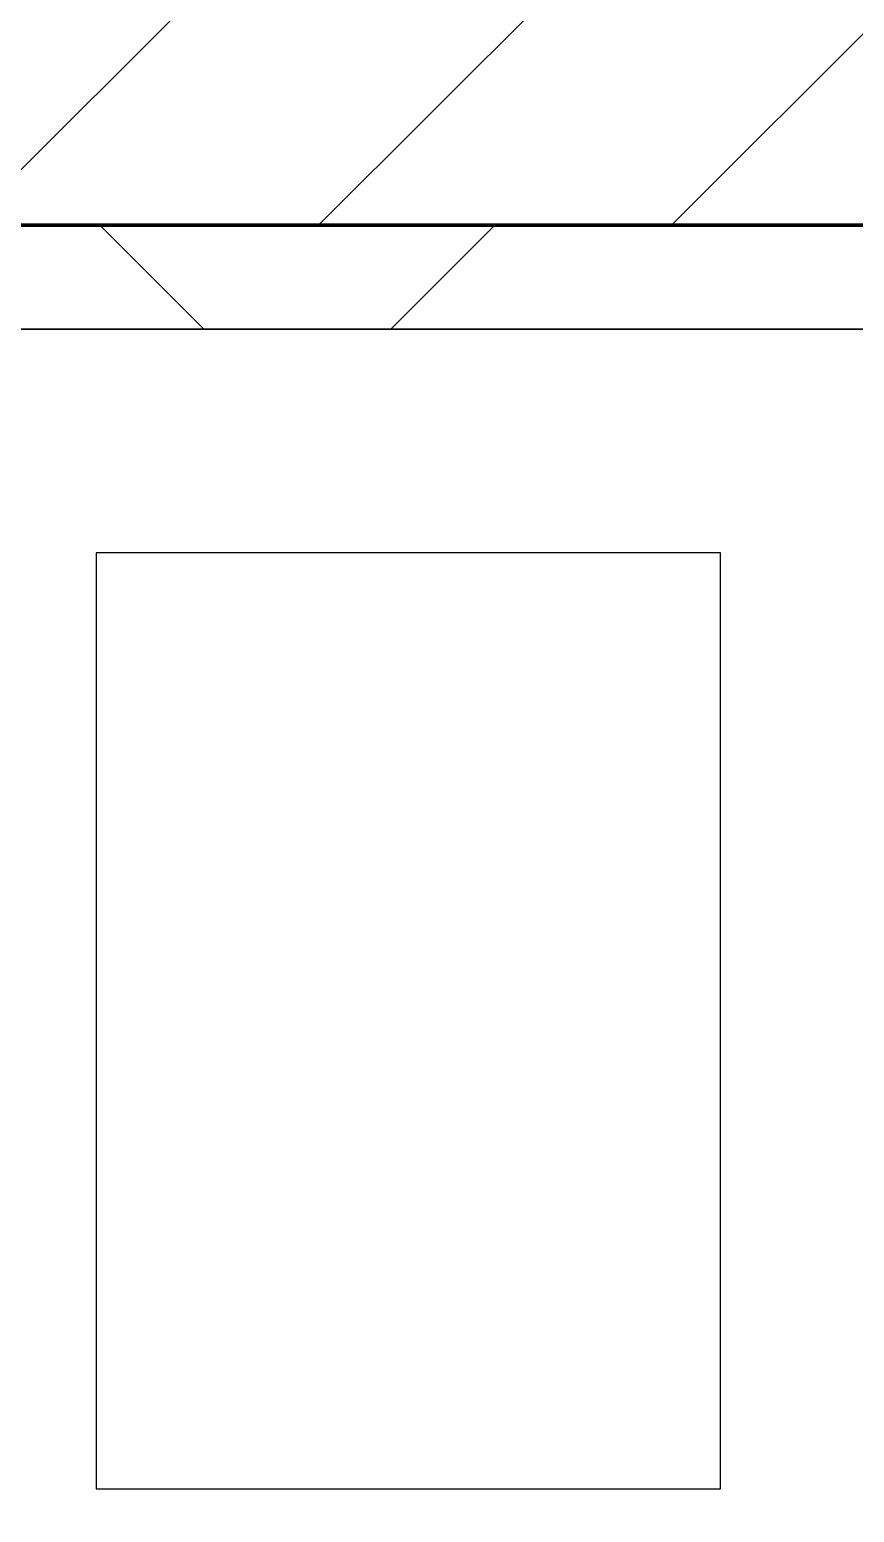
# Model space of a CAD drawing. Header units: millimetres. Extents: x -853228 to -744682, y -17776 to 32484.
# Drawn here: x -822564 to -822168, y 7325 to 8038 of the extents above; entities that cross this region are included whole.
import ezdxf
from ezdxf.xclip import XClip

# ---------------------------------------------------------------- set-up
doc = ezdxf.new("R2010")
doc.units = ezdxf.units.MM
doc.header["$XCLIPFRAME"] = 0
doc.layers.add('000 - WIPEOUT', color=250, linetype='Continuous')
doc.layers.add('A11_ALU.SOLID SHEET', color=2, linetype='Continuous')
for name, color, linetype, lineweight in [('A-GLAZ-CURT', 2, 'Continuous', 9), ('A-WALL', 5, 'Continuous', 35), ('A-WALL-FNSH', 2, 'Continuous', 35), ('A-WALL-PATT', 1, 'Continuous', 9)]:
    doc.layers.add(name, color=color, linetype=linetype, lineweight=lineweight)

# ---------------------------------------------------------------- blocks, each defined once
blk = doc.blocks.new('PPLS-PP19_Custom Tile Pattern - Custom Tile Pattern-16106263-4281-01 ENLARGED LOWER PLATFORM LEVEL - REFLECTED CEILING PLAN - SHEET 2')
at = {"layer": 'A-GLAZ-CURT'}
for p, q in [((-300, 0), (300, 0)), ((300, 0), (-300, 0)), ((195.99, 0), (213.31, 0)), ((213.31, 0), (195.99, 0)), ((230.06, 0), (264.53, 0)), ((265.23, 0), (300, 0)), ((-300, -50), (300, -50)), ((300, -50), (-300, -50))]:
    blk.add_line(p, q, dxfattribs=at)
for points, knots in [([(-15.19, 0), (-13.07, 0), (7.48, 0), (42.82, 0), (88.72, 0), (120.63, 0), (138.28, 0), (138.53, 0)], [-461.142613, -461.142613, -461.142613, -461.142613, -429.606584, -390.253598, -346.313304, -291.370682, -290.5735, -290.5735, -290.5735, -290.5735]), ([(103.09, 0), (101.08, 0), (86.31, 0), (63.34, 0), (35.84, 0), (12, 0), (3.08, 0), (-1.67, 0), (-2.25, 0)], [-375.435014, -375.435014, -375.435014, -375.435014, -369.147452, -330.153101, -307.516438, -285.83788, -246.234814, -234.646884, -234.646884, -234.646884, -234.646884]), ([(114.39, 0), (114.2, 0), (112.08, 0), (105.42, 0), (92.38, 0), (85.59, 0), (74.4, 0), (62.26, 0), (51.85, 0), (43.81, 0), (29.53, 0), (20.67, 0), (18.85, 0), (18.16, 0)], [-8148.58938, -8148.58938, -8148.58938, -8148.58938, -8105.191388, -7723.759874, -7531.75727, -7135.649961, -6924.452779, -6738.82075, -6548.303034, -6314.283804, -6135.05769, -5972.647715, -5832.674503, -5832.674503, -5832.674503, -5832.674503]), ([(27.44, 0), (27.9, 0), (29.54, 0), (38.07, 0), (53.39, 0), (71.67, 0), (84.83, 0), (86.01, 0), (92.51, 0), (94.33, 0)], [-5037.309798, -5037.309798, -5037.309798, -5037.309798, -4887.603822, -4705.298446, -4353.683244, -3960.84581, -3759.045785, -3336.541051, -2783.776468, -2783.776468, -2783.776468, -2783.776468]), ([(136.44, 0), (121.66, 0), (86.93, 0), (51.16, 0), (31.18, 0)], [-106.750556, -106.750556, -106.750556, -106.750556, -59.610984, 0, 0, 0, 0]), ([(36.29, 0), (37.77, 0), (48.82, 0), (64.79, 0), (95.91, 0), (117.5, 0), (125.59, 0), (126.69, 0)], [-314.598523, -314.598523, -314.598523, -314.598523, -305.899624, -287.17622, -249.500363, -194.761443, -185.126788, -185.126788, -185.126788, -185.126788]), ([(126.35, 0), (119.91, 0), (102.5, 0), (77.82, 0), (61.79, 0), (57.73, 0)], [-432.67672, -432.67672, -432.67672, -432.67672, -401.860199, -357.622665, -344.711661, -344.711661, -344.711661, -344.711661]), ([(57.82, 0), (61.07, 0), (75.77, 0), (100.57, 0), (116.36, 0), (128.63, 0), (128.95, 0)], [-107.837717, -107.837717, -107.837717, -107.837717, -97.899267, -63.759246, -39.050993, -35.895543, -35.895543, -35.895543, -35.895543]), ([(94.4, 0), (94.4, 0), (94.64, 0), (99.11, 0), (108.97, 0), (117.55, 0), (123.74, 0), (126.03, 0)], [-2348.345796, -2348.345796, -2348.345796, -2348.345796, -2310.419338, -2233.599744, -2052.234781, -1843.028543, -1723.290194, -1723.290194, -1723.290194, -1723.290194]), ([(126.58, 0), (126.53, 0), (124.02, 0), (122.35, 0), (114.96, 0), (108.04, 0), (103.09, 0)], [-31.576685, -31.576685, -31.576685, -31.576685, -31.430235, -22.807238, -15.488593, 0, 0, 0, 0]), ([(157.9, 0), (156.77, 0), (151.67, 0), (143.29, 0), (134.04, 0), (126.24, 0), (118.6, 0), (114.23, 0), (111.98, 0), (105.66, 0), (105.23, 0), (105.23, 0)], [-10292.955006, -10292.955006, -10292.955006, -10292.955006, -10098.273015, -9847.788484, -9677.714971, -9567.007022, -9453.21225, -9220.200448, -9012.77275, -8966.157302, -8929.495943, -8929.495943, -8929.495943, -8929.495943]), ([(105.26, 0), (105.52, 0), (111.01, 0), (112.65, 0), (113.59, 0)], [-8920.561005, -8920.561005, -8920.561005, -8920.561005, -8814.835624, -8577.462505, -8577.462505, -8577.462505, -8577.462505]), ([(126.64, 0), (130.14, 0), (142.26, 0), (163.31, 0), (185.23, 0), (193.62, 0), (194.69, 0), (194.79, 0)], [-1712.713719, -1712.713719, -1712.713719, -1712.713719, -1530.39897, -1095.004608, -529.74427, -295.064701, -265.121568, -265.121568, -265.121568, -265.121568]), ([(168.37, 0), (167.68, 0), (162.47, 0), (150.44, 0), (131.95, 0), (126.65, 0)], [-543.375029, -543.375029, -543.375029, -543.375029, -530.793311, -458.593899, -433.160922, -433.160922, -433.160922, -433.160922]), ([(128.58, 0), (128.8, 0), (130.16, 0), (139.26, 0), (152.67, 0), (161.24, 0), (162.19, 0), (162.75, 0)], [-633.326174, -633.326174, -633.326174, -633.326174, -627.736123, -618.981161, -602.094757, -592.980799, -581.414464, -581.414464, -581.414464, -581.414464]), ([(137.1, 0), (136, 0), (133.64, 0), (129.87, 0), (129.11, 0)], [-670.405967, -670.405967, -670.405967, -670.405967, -651.020627, -640.742133, -640.742133, -640.742133, -640.742133]), ([(193.8, 0), (193.33, 0), (190.11, 0), (183.13, 0), (171, 0), (161.95, 0), (161.28, 0), (158.35, 0), (157.85, 0), (157.77, 0)], [-11665.349007, -11665.349007, -11665.349007, -11665.349007, -11565.880756, -11105.624034, -10839.086983, -10768.332124, -10666.779182, -10580.760289, -10550.278881, -10550.278881, -10550.278881, -10550.278881]), ([(300, 0), (286.53, 0), (254.22, 0), (207.11, 0), (177.41, 0), (159.34, 0), (158.33, 0), (158.3, 0)], [-285.253232, -285.253232, -285.253232, -285.253232, -244.693688, -187.987675, -143.776725, -129.632772, -123.352749, -123.352749, -123.352749, -123.352749]), ([(159.07, 0), (159.13, 0), (160.84, 0), (165.21, 0), (174.15, 0), (185.98, 0), (208.82, 0), (219.42, 0), (230.06, 0)], [-115.643202, -115.643202, -115.643202, -115.643202, -114.681583, -87.660824, -65.295536, -41.623857, -24.459831, 0, 0, 0, 0]), ([(162.75, 0), (165.4, 0), (170.91, 0), (172.61, 0), (172.61, 0)], [-111.264224, -111.264224, -111.264224, -111.264224, -56.742688, -19.085662, -19.085662, -19.085662, -19.085662]), ([(247.1, 0), (246.76, 0), (245.04, 0), (238.34, 0), (226.56, 0), (221.1, 0), (200.27, 0), (182.99, 0), (174.27, 0), (169.67, 0), (168.99, 0)], [-9649.085549, -9649.085549, -9649.085549, -9649.085549, -9581.591397, -9406.094246, -9221.510254, -9016.44624, -8717.832359, -8253.978395, -8152.463617, -8069.855175, -8069.855175, -8069.855175, -8069.855175]), ([(215.22, 0), (214.62, 0), (210.55, 0), (203.98, 0), (187.54, 0), (175.3, 0), (169.49, 0)], [-203.825446, -203.825446, -203.825446, -203.825446, -198.527383, -184.406837, -162.427601, -142.916156, -142.916156, -142.916156, -142.916156]), ([(171.51, 0), (176.48, 0), (193.23, 0), (201.73, 0), (208.81, 0), (213.9, 0), (241.96, 0), (266.73, 0), (281.71, 0), (291.71, 0), (296.52, 0), (297.86, 0), (298.09, 0)], [-7971.819559, -7971.819559, -7971.819559, -7971.819559, -7784.112253, -7606.717214, -7289.299508, -7042.621073, -6582.165592, -6068.460911, -5766.029927, -5566.724884, -5280.360606, -5199.253518, -5199.253518, -5199.253518, -5199.253518]), ([(172.07, 0), (177.66, 0), (187.87, 0), (201.08, 0), (207.47, 0), (213.96, 0), (215.11, 0)], [-255.364076, -255.364076, -255.364076, -255.364076, -237.955587, -223.92608, -215.862851, -208.75215, -208.75215, -208.75215, -208.75215]), ([(300, 0), (288.22, 0), (262, 0), (230.43, 0), (219.94, 0), (219.02, 0)], [-12528.858583, -12528.858583, -12528.858583, -12528.858583, -11905.454923, -11162.864862, -10856.732305, -10856.732305, -10856.732305, -10856.732305]), ([(219.9, 0), (220.86, 0), (227.84, 0), (242.06, 0), (246.54, 0), (246.96, 0)], [-10670.940496, -10670.940496, -10670.940496, -10670.940496, -10511.382485, -9925.173265, -9834.877357, -9834.877357, -9834.877357, -9834.877357]), ([(284.76, 0), (284.76, 0), (285.09, 0), (287.47, 0), (293.59, 0), (297.76, 0), (300, 0)], [-4110.630118, -4110.630118, -4110.630118, -4110.630118, -4053.389046, -3959.664717, -3862.421465, -3746.95702, -3746.95702, -3746.95702, -3746.95702]), ([(297.38, 0), (295.84, 0), (291.62, 0), (285.38, 0), (284.87, 0)], [-4803.172655, -4803.172655, -4803.172655, -4803.172655, -4358.271401, -4143.037883, -4143.037883, -4143.037883, -4143.037883])]:
    blk.add_open_spline(points, degree=3, knots=knots, dxfattribs=at)
for points in [[(129.02, 0), (129.02, 0), (127.93, 0), (126.91, 0)], [(127.81, 0), (130.95, 0), (133.09, 0), (134.6, 0)], [(168.74, 0), (168.74, 0), (169.81, 0), (171.51, 0)], [(195.11, 0), (194.91, 0), (194.44, 0), (193.8, 0)]]:
    blk.add_open_spline(points, degree=3, dxfattribs=at)
blk = doc.blocks.new('PPLS-PP19_Custom Tile Pattern - Custom Tile Pattern-V46-4281-01 ENLARGED LOWER PLATFORM LEVEL - REFLECTED CEILING PLAN - SHEET 2')
at = {"layer": 'A-GLAZ-CURT'}
for p, q in [((-300, 0), (300, 0)), ((300, 0), (-300, 0)), ((-293.07, 0), (-275.75, 0)), ((-275.75, 0), (-293.07, 0)), ((-222.32, 0), (-205, 0)), ((-205, 0), (-222.32, 0)), ((-125.17, 0), (-128.55, 0)), ((-300, -50), (300, -50)), ((300, -50), (-300, -50))]:
    blk.add_line(p, q, dxfattribs=at)
at = {"layer": 'A-GLAZ-CURT', "flags": 128}
for points in [[(-300, 0), (-291.56, 0), (-283.3, 0), (-275.2, 0), (-267.26, 0), (-259.45, 0), (-251.77, 0), (-244.2, 0), (-236.74, 0), (-229.36, 0), (-222.06, 0), (-214.83, 0), (-207.71, 0), (-200.76, 0), (-194.02, 0), (-187.54, 0), (-181.38, 0), (-175.58, 0), (-170.25, 0), (-165.64, 0), (-162.01, 0), (-159.53, 0), (-157.46, 0), (-154.52, 0), (-149.42, 0), (-141.84, 0), (-132.81, 0), (-126.08, 0)], [(-128.62, 0), (-134.16, 0), (-140.03, 0), (-145.5, 0), (-150.63, 0), (-155.53, 0), (-160.27, 0), (-164.95, 0), (-169.65, 0), (-174.47, 0), (-179.49, 0), (-184.81, 0), (-190.44, 0), (-196.37, 0), (-202.58, 0), (-209.04, 0), (-215.73, 0), (-222.63, 0), (-229.72, 0), (-236.97, 0), (-244.39, 0), (-251.96, 0), (-259.67, 0), (-267.51, 0), (-275.48, 0), (-283.55, 0), (-291.73, 0), (-300, 0)]]:
    blk.add_lwpolyline(points, dxfattribs=at)
at = {"layer": 'A-GLAZ-CURT'}
for points, knots in [([(-300, 0), (-284.65, 0), (-236.57, 0), (-174.61, 0), (-129.95, 0), (-110.8, 0), (-99.5, 0), (-91.46, 0)], [-5323.127839, -5323.127839, -5323.127839, -5323.127839, -4502.809032, -2700.551212, -1002.059161, -460.363443, 0, 0, 0, 0]), ([(-128.82, 0), (-130.8, 0), (-155.45, 0), (-202.69, 0), (-262.56, 0), (-294.48, 0), (-300, 0)], [-17314.152334, -17314.152334, -17314.152334, -17314.152334, -17136.203329, -15131.813646, -13729.592194, -13439.944408, -13439.944408, -13439.944408, -13439.944408]), ([(-137.88, 0), (-140.56, 0), (-147.66, 0), (-147.69, 0), (-158.72, 0), (-174.02, 0), (-185.59, 0), (-209.77, 0), (-232.01, 0), (-255.22, 0), (-262.59, 0), (-264.9, 0), (-265.4, 0)], [-3187.727384, -3187.727384, -3187.727384, -3187.727384, -2919.378265, -2477.344047, -2237.412286, -2029.680487, -1755.085331, -1400.429864, -858.079193, -543.655514, -208.940337, 0, 0, 0, 0]), ([(-258.6, 0), (-257.91, 0), (-254.26, 0), (-241.25, 0), (-225.99, 0), (-213.1, 0), (-204.46, 0), (-199.67, 0), (-197.96, 0)], [-5722.54675, -5722.54675, -5722.54675, -5722.54675, -5657.471696, -5413.335975, -5017.494783, -4832.723979, -4666.091899, -4570.356129, -4570.356129, -4570.356129, -4570.356129]), ([(-133.82, 0), (-135.51, 0), (-137.8, 0), (-149.31, 0), (-162.01, 0), (-177.91, 0), (-199.46, 0), (-216.65, 0), (-231.26, 0), (-233.46, 0), (-234, 0)], [-2731.647847, -2731.647847, -2731.647847, -2731.647847, -2418.507304, -2308.929706, -2113.765672, -1763.376603, -1422.553702, -978.033455, -846.069444, -682.911962, -682.911962, -682.911962, -682.911962]), ([(-233.49, 0), (-233.44, 0), (-232.38, 0), (-230.74, 0), (-225.3, 0), (-223.63, 0)], [-455.274641, -455.274641, -455.274641, -455.274641, -440.605512, -119.536984, 0, 0, 0, 0]), ([(-223.63, 0), (-219.39, 0), (-210.19, 0), (-201.21, 0), (-197.58, 0)], [-5463.295695, -5463.295695, -5463.295695, -5463.295695, -5161.076232, -4959.285251, -4959.285251, -4959.285251, -4959.285251]), ([(-197.58, 0), (-193.76, 0), (-184.05, 0), (-171.77, 0), (-158.7, 0), (-157.22, 0)], [-4563.397453, -4563.397453, -4563.397453, -4563.397453, -4349.945572, -4000.813434, -3840.635403, -3840.635403, -3840.635403, -3840.635403]), ([(-197.48, 0), (-193.56, 0), (-184.64, 0), (-169.02, 0), (-152.12, 0), (-136.84, 0), (-127.33, 0), (-124.19, 0), (-123.43, 0), (-123.28, 0)], [-4957.434982, -4957.434982, -4957.434982, -4957.434982, -4739.070012, -4465.409639, -4149.119819, -3839.893365, -3647.167523, -3488.92562, -3439.852845, -3439.852845, -3439.852845, -3439.852845]), ([(-152.35, 0), (-151.03, 0), (-147.71, 0), (-143.57, 0), (-138.62, 0)], [-3494.978217, -3494.978217, -3494.978217, -3494.978217, -3371.022232, -3227.460399, -3227.460399, -3227.460399, -3227.460399]), ([(-128.58, 0), (-131.02, 0), (-137.43, 0), (-147.46, 0), (-150.03, 0), (-150.57, 0)], [-5677.324383, -5677.324383, -5677.324383, -5677.324383, -5508.838257, -5298.784692, -5196.16478, -5196.16478, -5196.16478, -5196.16478]), ([(-150.34, 0), (-150.07, 0), (-147.75, 0), (-142.6, 0), (-127.26, 0), (-107.3, 0), (-90.42, 0), (-75.26, 0), (-68.41, 0), (-65.12, 0), (-63.63, 0)], [-4948.728362, -4948.728362, -4948.728362, -4948.728362, -4883.323924, -4440.880425, -4054.690705, -3793.097032, -3402.597032, -3144.956779, -3050.982048, -2969.237017, -2969.237017, -2969.237017, -2969.237017]), ([(-129.19, 0), (-132.53, 0), (-139.48, 0), (-147.74, 0), (-149.07, 0)], [-6625.955282, -6625.955282, -6625.955282, -6625.955282, -6449.282163, -6277.220794, -6277.220794, -6277.220794, -6277.220794]), ([(-148.23, 0), (-146.94, 0), (-140.15, 0), (-137.28, 0), (-133.93, 0), (-128.78, 0), (-126.5, 0)], [-6162.058746, -6162.058746, -6162.058746, -6162.058746, -6017.569127, -5560.701257, -5364.112219, -5231.017328, -5231.017328, -5231.017328, -5231.017328]), ([(-128.7, 0), (-131.87, 0), (-139.57, 0), (-146.11, 0), (-146.95, 0)], [-910.741975, -910.741975, -910.741975, -910.741975, -741.901385, -489.130243, -489.130243, -489.130243, -489.130243]), ([(-146.69, 0), (-146.59, 0), (-145.49, 0), (-137.75, 0), (-131.6, 0), (-128.58, 0)], [-420.34245, -420.34245, -420.34245, -420.34245, -406.956646, -290.263673, -88.304786, -88.304786, -88.304786, -88.304786]), ([(-127.41, 0), (-131.63, 0), (-133.16, 0), (-134.09, 0), (-134.15, 0)], [-8540.990293, -8540.990293, -8540.990293, -8540.990293, -8266.114998, -8246.473386, -8246.473386, -8246.473386, -8246.473386]), ([(-134.15, 0), (-133.32, 0), (-131.78, 0), (-129.07, 0), (-128.7, 0)], [-7657.439573, -7657.439573, -7657.439573, -7657.439573, -7293.749979, -7239.218611, -7239.218611, -7239.218611, -7239.218611]), ([(-120.13, 0), (-120.14, 0), (-120.24, 0), (-121.3, 0), (-129.25, 0), (-133.82, 0)], [-2933.992132, -2933.992132, -2933.992132, -2933.992132, -2920.575025, -2840.280255, -2731.647847, -2731.647847, -2731.647847, -2731.647847]), ([(-72.93, 0), (-75.51, 0), (-90.18, 0), (-110.67, 0), (-128.64, 0)], [-19442.345229, -19442.345229, -19442.345229, -19442.345229, -18935.241197, -17319.582671, -17319.582671, -17319.582671, -17319.582671]), ([(-86.16, 0), (-91.37, 0), (-104.13, 0), (-119.3, 0), (-128.01, 0), (-128.64, 0)], [-1681.3698, -1681.3698, -1681.3698, -1681.3698, -1374.161226, -945.742622, -911.823638, -911.823638, -911.823638, -911.823638]), ([(-60.22, 0), (-66.5, 0), (-81.6, 0), (-107.18, 0), (-121.71, 0), (-128.63, 0)], [-7904.648407, -7904.648407, -7904.648407, -7904.648407, -7508.296369, -7004.680444, -6635.965374, -6635.965374, -6635.965374, -6635.965374]), ([(-128.21, 0), (-125.52, 0), (-116.08, 0), (-92.04, 0), (-74.02, 0), (-62.74, 0), (-60.36, 0), (-59.97, 0)], [-7215.664213, -7215.664213, -7215.664213, -7215.664213, -6839.55839, -6236.997189, -5713.340575, -5140.470607, -5006.787413, -5006.787413, -5006.787413, -5006.787413]), ([(-118.78, 0), (-121.86, 0), (-124.4, 0), (-127.86, 0), (-127.99, 0)], [-5938.474035, -5938.474035, -5938.474035, -5938.474035, -5700.061948, -5691.037617, -5691.037617, -5691.037617, -5691.037617]), ([(-113.43, 0), (-113.44, 0), (-113.96, 0), (-119.73, 0), (-125.43, 0), (-127.03, 0), (-127.41, 0)], [-328.499627, -328.499627, -328.499627, -328.499627, -282.672656, -98.539552, -24.539552, 0, 0, 0, 0]), ([(-126.5, 0), (-122.44, 0), (-108.71, 0), (-86.68, 0), (-63.44, 0), (-54.4, 0), (-48.53, 0), (-30.79, 0), (-18.03, 0), (2.38, 0), (8.5, 0), (9.28, 0)], [-5231.017328, -5231.017328, -5231.017328, -5231.017328, -4994.692869, -4542.524482, -4008.285538, -3689.699207, -3546.54457, -3315.260113, -2864.387349, -2439.246196, -2372.241538, -2372.241538, -2372.241538, -2372.241538]), ([(-125.15, 0), (-124.93, 0), (-121.96, 0), (-113.01, 0), (-98.9, 0), (-85.29, 0), (-71.67, 0), (-65.93, 0), (-65.07, 0)], [-3362.7396, -3362.7396, -3362.7396, -3362.7396, -3342.215224, -3074.362186, -2902.289527, -2605.247022, -2322.099534, -2241.8264, -2241.8264, -2241.8264, -2241.8264]), ([(-122.08, 0), (-122.01, 0), (-121.69, 0), (-121.2, 0), (-120.88, 0)], [-3136.336417, -3136.336417, -3136.336417, -3136.336417, -3110.304437, -3035.164275, -3035.164275, -3035.164275, -3035.164275]), ([(-59.67, 0), (-60.23, 0), (-66.05, 0), (-81.23, 0), (-99.51, 0), (-114.02, 0), (-117.28, 0), (-118.78, 0)], [-1093.88114, -1093.88114, -1093.88114, -1093.88114, -1060.00838, -740.068933, -229.489605, -116.330425, 0, 0, 0, 0])]:
    blk.add_open_spline(points, degree=3, knots=knots, dxfattribs=at)
blk.add_open_spline([(-127.78, 0), (-126.79, 0), (-125.91, 0), (-125.15, 0)], degree=3, dxfattribs=at)
blk = doc.blocks.new('*U516')
at = {"layer": 'A-GLAZ-CURT', "rotation": 180}
for name, p in [('PPLS-PP19_Custom Tile Pattern - Custom Tile Pattern-V46-4281-01 ENLARGED LOWER PLATFORM LEVEL - REFLECTED CEILING PLAN - SHEET 2', (-21000, 4315)), ('PPLS-PP19_Custom Tile Pattern - Custom Tile Pattern-16106263-4281-01 ENLARGED LOWER PLATFORM LEVEL - REFLECTED CEILING PLAN - SHEET 2', (-20400, 4315))]:
    blk.add_blockref(name, p, dxfattribs=at)
blk = doc.blocks.new('*U910')
at = {"color": 3}
blk.add_wipeout([(-225, -4050), (225, -4050), (225, -4350), (-225, -4350)], dxfattribs=at).dxf.layer = '000 - WIPEOUT'
at = {"layer": 'A11_ALU.SOLID SHEET', "color": 0, "linetype": 'ByBlock'}
blk.add_lwpolyline([(-225, -4350), (225, -4350), (225, -4050), (-225, -4050)], close=True, dxfattribs=at)
blk = doc.blocks.new('*U986')
blk.add_lwpolyline([(-87625, 350), (-76337.63, 350), (-76337.63, 4315), (-87625, 4315)], close=True)
at = {"layer": 'A11_ALU.SOLID SHEET', "linetype": 'ByBlock', "rotation": 90}
blk.add_blockref('*U910', (-81900, 3982.5), dxfattribs=at)

msp = doc.modelspace()

# ---------------------------------------------------------------- hatches: boundary and pattern name
at = {"layer": 'A-WALL-PATT', "lineweight": 9}
h = msp.add_hatch(dxfattribs=at)
h.set_pattern_fill('FP_2', color=256, style=0, pattern_type=2)
h.set_pattern_definition([(45, (0, 0), (-84.852814, 84.852814), [])])
h.paths.add_polyline_path([(-814007.37, 7944.02), (-814007.37, 8144.02), (-842657.37, 8144.02), (-842657.37, 7944.02), (-826541.23, 7944.02), (-826539.02, 7948.97), (-826527.94, 7944.02), (-814073.76, 7944.02)])

# ---------------------------------------------------------------- linework, layer by layer
at = {"layer": 'A-WALL', "color": 7, "lineweight": 70}
for p, q in [((-817973.34, 7944.02), (-825382.37, 7944.02)), ((-825382.37, 7944.02), (-817973.34, 7944.02))]:
    msp.add_line(p, q, dxfattribs=at)

# ---------------------------------------------------------------- block references
ref = msp.add_blockref('*U986', (-744682.37, 3579.02))
XClip(ref).set_block_clipping_path([(-104690.1238047113, -9620.0077451946), (-34092.6543255158, 14393.0014498748)])

# ---------------------------------------------------------------- next in the draw order: hatches: boundary and pattern name
at = {"layer": 'A-WALL-PATT', "lineweight": 9}
h = msp.add_hatch(dxfattribs=at)
h.set_pattern_fill('FP_3', color=256, style=0, pattern_type=2)
h.set_pattern_definition([(45, (0, 0), (-212.13203, 212.13203), []), (135, (0, 0), (-212.13203, -212.13203), [])])
h.paths.add_polyline_path([(-818486.1, 7894.02), (-817973.34, 7894.02), (-817973.34, 7944.02), (-826527.94, 7944.02), (-826491.55, 7927.76), (-826489.44, 7931.09), (-826482.37, 7934.02), (-826475.3, 7931.09), (-826472.37, 7924.02), (-826472.37, 7919.19), (-826414.53, 7894.02), (-820692.28, 7894.02)])
h.paths.add_polyline_path([(-826582.37, 7894.02), (-826526.34, 7894.02), (-826557.37, 7907.88), (-826541.23, 7944.02), (-834960.89, 7944.02), (-834960.89, 7894.02), (-826621.36, 7894.02)])

# ---------------------------------------------------------------- next in the draw order: linework, layer by layer
msp.add_spline([(-835882.37, 3579.02), (-801682.37, 12088.47), (-758836, 27096.51), (-744682.37, 3579.02)], degree=3)
at = {"layer": 'A-WALL-FNSH', "color": 250}
msp.add_line((-817973.34, 7894.02), (-825382.37, 7894.02), dxfattribs=at)

# ---------------------------------------------------------------- next in the draw order: block references
msp.add_blockref('*U516', (-801682.37, 3579.02))

doc.saveas('drawing.dxf')
